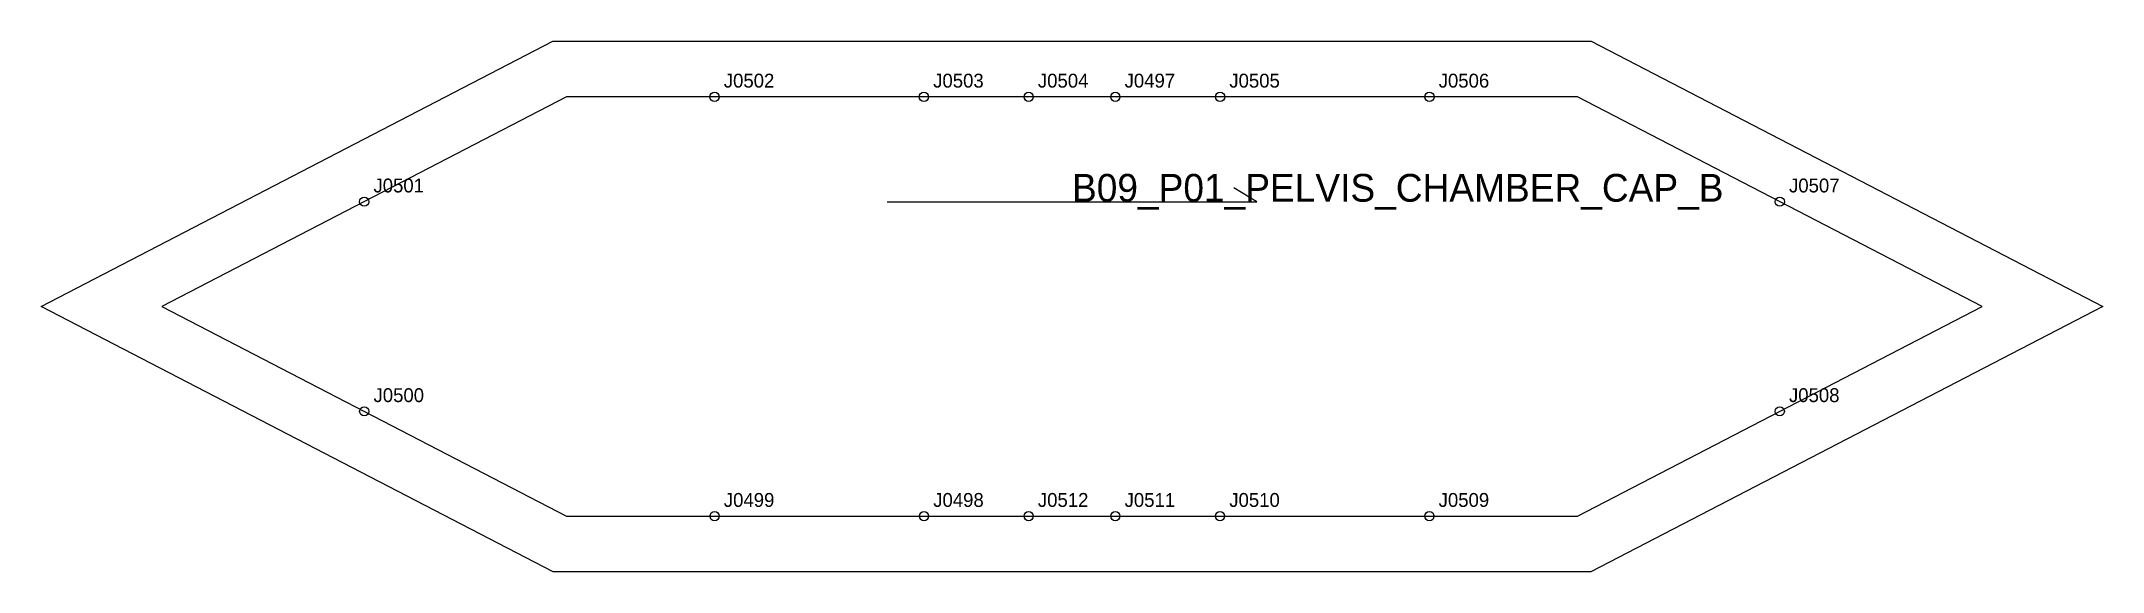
# Model space of a CAD drawing. Header units: millimetres. Extents: x -223 to 223, y -57 to 57.
import ezdxf

# ---------------------------------------------------------------- set-up
doc = ezdxf.new("R2010")
doc.units = ezdxf.units.MM
for name, color, linetype in [('CUT', 1, 'Continuous'), ('GRAIN', 3, 'Continuous'), ('LABEL', 7, 'Continuous'), ('NOTCH', 2, 'Continuous'), ('SEW', 5, 'Continuous')]:
    doc.layers.add(name, color=color, linetype=linetype)

msp = doc.modelspace()

# ---------------------------------------------------------------- linework, layer by layer
at = {"layer": 'CUT'}
msp.add_lwpolyline([(-112.28, 57.29), (112.28, 57.29), (222.96, -0.01), (112.25, -57.29), (-18.76, -57.29), (-45.29, -57.29), (-112.25, -57.29), (-222.96, -0.01), (-112.28, 57.29)], close=True, dxfattribs=at)
at = {"layer": 'GRAIN'}
for p, q in [((-40, 22.64), (40, 22.64)), ((40, 22.64), (35, 25.64))]:
    msp.add_line(p, q, dxfattribs=at)
at = {"layer": 'NOTCH'}
for centre in [(-77.32, 45.29), (-32.03, 45.29), (-9.38, 45.29), (9.38, 45.29), (32.03, 45.29), (77.32, 45.29), (-153.1, 22.64), (153.1, 22.64), (-153.09, -22.65), (153.09, -22.65), (-77.31, -45.29), (-32.02, -45.29), (-9.38, -45.29), (9.38, -45.29), (32.02, -45.29), (77.31, -45.29)]:
    msp.add_circle(centre, 1, dxfattribs=at)
at = {"layer": 'SEW'}
msp.add_lwpolyline([(-18.76, 45.29), (-45.3, 45.29), (-109.35, 45.29), (-196.86, 0), (-109.33, -45.29), (-45.29, -45.29), (-18.76, -45.29), (0, -45.29), (18.76, -45.29), (45.29, -45.29), (109.33, -45.29), (196.86, 0), (109.35, 45.29), (45.3, 45.29), (18.76, 45.29), (0, 45.29)], close=True, dxfattribs=at)

# ---------------------------------------------------------------- texts
at = {"layer": 'LABEL'}
for s, height, p in [('J0502', 3, (-75.32, 47.29)), ('J0503', 3, (-30.03, 47.29)), ('J0504', 3, (-7.38, 47.29)), ('J0497', 3, (11.38, 47.29)), ('J0505', 3, (34.03, 47.29)), ('J0506', 3, (79.32, 47.29)), ('J0501', 3, (-151.1, 24.64)), ('B09_P01_PELVIS_CHAMBER_CAP_B', 6, (0, 22.64)), ('J0507', 3, (155.1, 24.64)), ('J0500', 3, (-151.09, -20.65)), ('J0508', 3, (155.09, -20.65)), ('J0499', 3, (-75.31, -43.29)), ('J0498', 3, (-30.02, -43.29)), ('J0512', 3, (-7.38, -43.29)), ('J0511', 3, (11.38, -43.29)), ('J0510', 3, (34.02, -43.29)), ('J0509', 3, (79.31, -43.29))]:
    msp.add_text(s, height=height, dxfattribs=at).set_placement(p)

doc.saveas('drawing.dxf')
